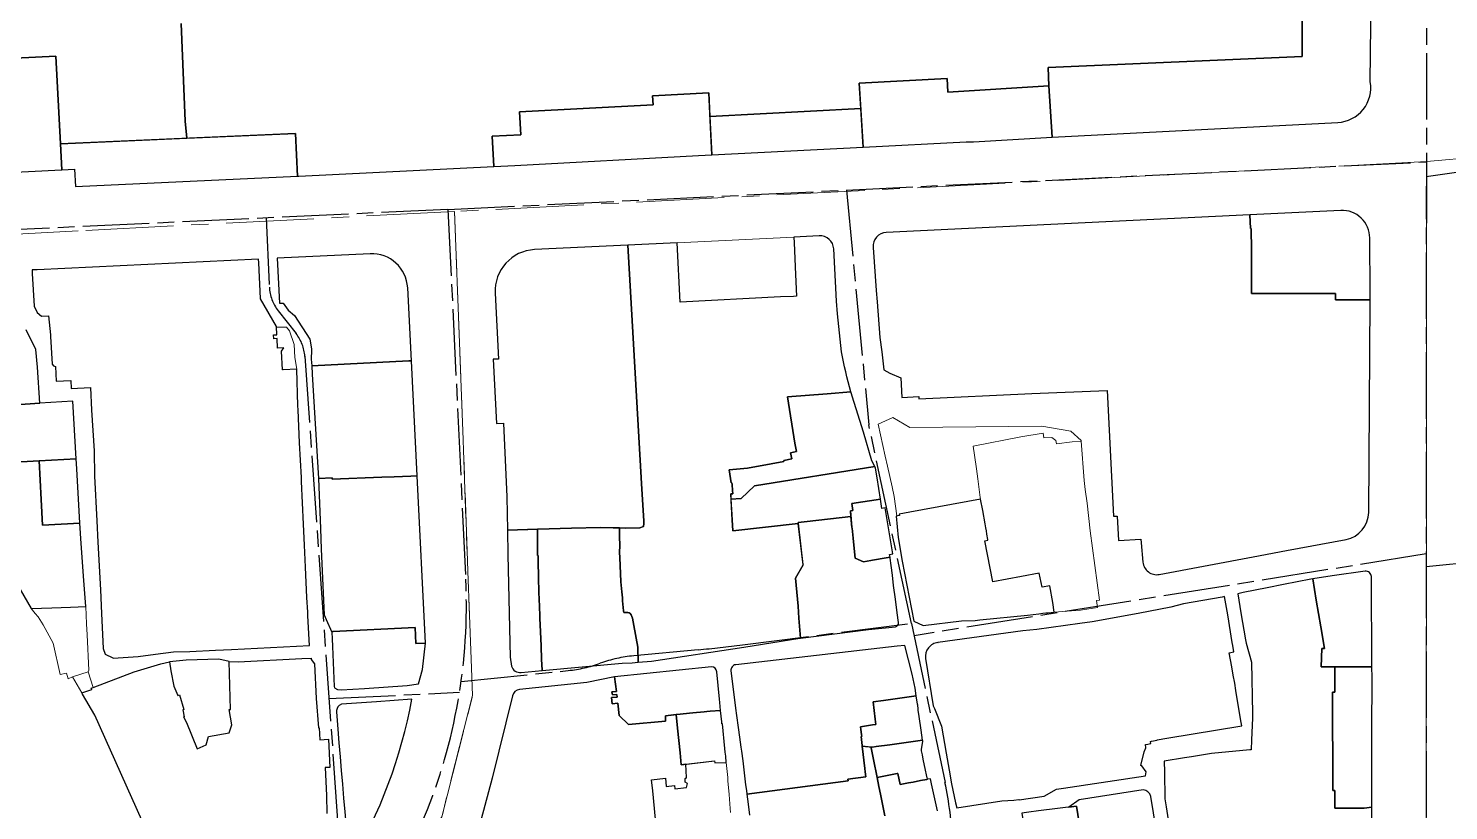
# Model space of a CAD drawing. Header units: millimetres. Extents: x 125232 to 134072, y 142885 to 152835.
# Drawn here: x 129083 to 129595, y 149539 to 149821 of the extents above; entities that cross this region are included whole.
import ezdxf

# ---------------------------------------------------------------- set-up
doc = ezdxf.new("R2010")
doc.units = ezdxf.units.MM
doc.linetypes.add('ACAD_ISO08W100', pattern=[36, 24, -3, 6, -3])
doc.linetypes.add('CENTER', pattern=[50.8, 31.75, -6.35, 6.35, -6.35])
for name, color, linetype in [('commerce', 10, 'Continuous'), ('commerce & office', 242, 'Continuous'), ('commerce and residence', 32, 'Continuous'), ('culture', 21, 'Continuous'), ('green & plaza', 80, 'Continuous'), ('military', 76, 'Continuous'), ('research & university', 30, 'Continuous'), ('residence', 2, 'Continuous'), ('residence-bad', 41, 'Continuous'), ('老城北中心线', 7, 'ACAD_ISO08W100')]:
    doc.layers.add(name, color=color, linetype=linetype)
for name, color, linetype, lineweight in [('government', 221, 'Continuous', 0), ('municipal utilities', 151, 'Continuous', 0), ('parking', 8, 'Continuous', 0), ('super block', 6, 'CENTER', 0)]:
    doc.layers.add(name, color=color, linetype=linetype, lineweight=lineweight)

msp = doc.modelspace()

# ---------------------------------------------------------------- linework, layer by layer
at = {"layer": 'commerce'}
for points in [[(129567.72, 149853.39), (129542.56, 149853.43), (129542.57, 149811.14), (129450.85, 149807.16), (129451.11, 149800.47), (129452.26, 149781.98), (129555.45, 149787.31, 0.450069), (129567.15, 149801.98)], [(129267.1, 149613.36), (129267.06, 149614.29), (129266.91, 149618.48), (129266.87, 149619.7), (129266.83, 149620.93), (129266.63, 149630.99), (129266.43, 149630.99), (129266.44, 149635.79), (129266.46, 149640.42), (129255.56, 149640.14), (129255.74, 149631.15), (129256.51, 149594.29), (129257, 149591, 0.344476), (129260.54, 149588.7), (129268.08, 149589.41), (129268.05, 149589.7), (129267.9, 149593.38), (129267.7, 149598.37), (129267.5, 149603.37), (129267.3, 149608.37)], [(129221.09, 149579.04), (129208.3, 149578.14), (129195.59, 149577.26), (129194.86, 149576.81), (129194.35, 149576.28), (129194.05, 149575.67), (129193.87, 149575.04), (129193.83, 149574.46), (129194.34, 149568.27), (129194.74, 149563.29), (129195.14, 149558.3), (129195.55, 149553.32), (129195.95, 149548.34), (129196.36, 149543.35), (129196.89, 149538.37), (129197.74, 149528.39), (129198.79, 149519.64, 0.087095)]]:
    msp.add_lwpolyline(points, format="xyb", close=True, dxfattribs=at)
msp.add_lwpolyline([(129155.1, 149592.64), (129151.35, 149593.57), (129139.56, 149593.19), (129133.56, 149592.54), (129133.97, 149589.25), (129135.11, 149583.73), (129136.55, 149580.44), (129137.14, 149580.69), (129138.69, 149575.29), (129138.33, 149575.23), (129138.87, 149572.72), (129138.62, 149572.66), (129139.63, 149570.7), (129143.58, 149561.18), (129146.8, 149562.53), (129147.61, 149565.59), (129155.12, 149566.93), (129156.06, 149569.8), (129155.08, 149575.33), (129155.6, 149575.35)], close=True, dxfattribs=at)
at = {"layer": 'commerce & office'}
for points in [[(129092.45, 149811.24), (129045.89, 149808.92), (129047.93, 149767.88), (129049.17, 149767.94), (129094.49, 149770.13), (129094.62, 149770.14), (129094.12, 149779.6)], [(129451.11, 149800.47), (129414.61, 149798.23), (129414.33, 149803.19), (129382.6, 149801.44), (129384, 149778.37), (129421.24, 149780.27), (129423.91, 149780.24), (129452.26, 149781.98)], [(129328.28, 149798.02), (129307.96, 149796.93), (129308.13, 149793.7), (129259.97, 149791.09), (129260.37, 149782.84), (129250, 149782.34), (129250.67, 149771.36), (129258.19, 149771.73), (129324.55, 149775.33), (129329.34, 149775.58)], [(129220.87, 149701.28), (129219.9, 149701.22), (129184.9, 149699.36), (129185.08, 149696.41), (129187.38, 149658.79), (129192.28, 149658.98), (129192.32, 149658.49), (129210.26, 149659.21), (129214.67, 149659.37), (129220.66, 149659.58), (129222.95, 149659.66)]]:
    msp.add_lwpolyline(points, close=True, dxfattribs=at)
for points in [[(129567.06, 149723.27), (129562.48, 149723.28), (129554.58, 149723.29), (129554.57, 149725.54), (129534.99, 149725.5), (129524.76, 149725.48), (129524.3, 149725.48), (129524.2, 149741.15), (129524.13, 149749.05), (129523.87, 149749.04), (129523.63, 149753.92), (129392.32, 149747.55, 0.420664), (129387.58, 149742.2), (129388.68, 149726.58), (129389.07, 149722.57), (129390.07, 149709.66), (129390.75, 149704.5), (129391.53, 149697.98), (129393.62, 149696.73), (129397.64, 149695.09), (129398.04, 149688.04), (129404.13, 149688.33), (129404.17, 149687.53), (129444.89, 149689.47), (129472.18, 149690.51), (129474.45, 149645.12), (129475.79, 149645.19), (129476.21, 149636.41), (129484.3, 149636.8), (129484.36, 149635.48), (129485.05, 149628.52, 0.439733), (129490.95, 149624.1), (129524.88, 149630.45), (129536.87, 149632.7), (129558.42, 149636.73, 0.359249), (129566.58, 149646.5)], [(129299.09, 149743.02), (129265.39, 149741.38, 0.414126), (129251.14, 149725.68), (129252.29, 149701.86), (129250.45, 149701.77), (129251.56, 149678.54), (129254.17, 149678.66), (129255.36, 149652.17), (129255.56, 149640.14), (129266.56, 149640.42), (129278.72, 149640.86), (129289.22, 149641.1), (129298.14, 149640.82), (129303.34, 149640.99), (129304.67, 149641.45), (129304.81, 149642.45), (129304.82, 149643.29), (129304.02, 149656.97)], [(129384.17, 149675.51), (129381.49, 149683.87, -0.01024), (129379.59, 149690.05), (129371.07, 149689.33), (129356.72, 149688.19), (129359.4, 149671.47), (129359.9, 149668.49), (129357.75, 149668.06), (129358.21, 149665.81), (129355.33, 149665.23), (129355.4, 149664.84), (129350.75, 149663.99), (129342.22, 149662.43), (129335.65, 149661.9), (129336.39, 149657.2), (129336.57, 149657.23), (129336.67, 149656.63), (129336.84, 149654.42), (129336.92, 149653.2), (129336.19, 149653.16), (129336.29, 149651.27), (129339.94, 149651.48), (129344.77, 149656.07), (129388.29, 149663.08), (129387.16, 149665.1)]]:
    msp.add_lwpolyline(points, format="xyb", close=True, dxfattribs=at)
msp.add_lwpolyline([(129309.42, 149531.84), (129308.04, 149545.92), (129307.62, 149550), (129312.64, 149550.5), (129312.94, 149547.58), (129315.93, 149547.88), (129316.04, 149546.74), (129320.27, 149547.17), (129320.61, 149548.59), (129319.78, 149549.08), (129319.7, 149550.43), (129320.25, 149550.83), (129320.01, 149555.55), (129318.31, 149555.34), (129317.89, 149559.67), (129317.02, 149568.56), (129316.53, 149573.55), (129312.59, 149573.09), (129312.67, 149571.13), (129299.27, 149569.88), (129295.95, 149573.22), (129295.42, 149577.62), (129293.38, 149577.43), (129293.17, 149579.63), (129295.16, 149579.82), (129295.04, 149580.81), (129293.45, 149580.62), (129293.32, 149581.71), (129294.91, 149581.9), (129294.28, 149587.15), (129284.26, 149585.14), (129259.94, 149582.54, 0.315269), (129257.35, 149580.28), (129250, 149550.61), (129244.8, 149530.78)], format="xyb", dxfattribs=at)
at = {"layer": 'commerce and residence'}
msp.add_lwpolyline([(129219.55, 149727.55, 0.413665), (129205.95, 149739.88), (129172.38, 149738.27), (129173.24, 149722), (129174.53, 149722.07), (129176.42, 149719.55), (129178.64, 149717.55), (129184.22, 149709.05), (129184.82, 149705.56), (129184.83, 149705.03), (129184.74, 149701.82), (129184.9, 149699.36), (129219.9, 149701.22), (129220.87, 149701.28)], format="xyb", close=True, dxfattribs=at)
msp.add_lwpolyline([(129100.02, 149662.29), (129099.8, 149665.8), (129086.49, 149665.08), (129087.24, 149651.13), (129087.69, 149641.94), (129101.15, 149642.57)], close=True, dxfattribs=at)
at = {"layer": 'culture'}
msp.add_lwpolyline([(129566.96, 149745.58, 0.426923), (129556.48, 149755.52), (129523.63, 149753.92), (129523.87, 149749.04), (129524.13, 149749.05), (129524.2, 149741.15), (129524.3, 149725.48), (129524.76, 149725.48), (129534.99, 149725.5), (129554.57, 149725.54), (129554.58, 149723.29), (129562.48, 149723.28), (129567.06, 149723.27), (129567.07, 149725.61)], format="xyb", close=True, dxfattribs=at)
msp.add_lwpolyline([(129222.95, 149659.66), (129220.66, 149659.58), (129214.67, 149659.37), (129210.26, 149659.21), (129192.32, 149658.49), (129192.28, 149658.98), (129187.38, 149658.79), (129188.08, 149640.66), (129188.35, 149633.22), (129189.36, 149609.55), (129190.07, 149607.78), (129192.18, 149603.24), (129192.49, 149603.51), (129222.2, 149604.9), (129222.48, 149599.11), (129225.96, 149599.27)], close=True, dxfattribs=at)
at = {"layer": 'government'}
for points in [[(129359.05, 149743.78), (129358.95, 149745.92), (129316.9, 149743.88), (129317.94, 149722.36), (129354.19, 149724.35), (129358.87, 149724.49), (129359.96, 149724.54), (129359.58, 149732.37)], [(129466.04, 149639.89), (129464.87, 149649.82), (129464.21, 149654.77), (129463.77, 149657.99), (129462.76, 149672.27), (129459.47, 149671.94), (129453.81, 149671.26), (129453.56, 149672.5), (129452.21, 149673.51), (129449.29, 149673.38), (129449.02, 149675.07), (129448.99, 149675.07), (129441, 149673.8), (129423.8, 149670.46), (129424.25, 149667.21), (129424.92, 149662.26), (129425.4, 149658.6), (129426.3, 149651.91), (129426.43, 149651.28), (129427.25, 149647.14), (129428.1, 149642.35), (129428.35, 149640.93), (129428.53, 149639.84), (129428.71, 149638.7), (129429.04, 149636.71), (129429.08, 149636.46), (129427.95, 149636.24), (129430.86, 149621.4), (129441.21, 149623.31), (129447.62, 149624.61), (129448.67, 149619.49), (129451.41, 149620.04), (129452.47, 149613.96), (129452.96, 149610.44), (129460.82, 149611.06), (129462.5, 149611.19), (129468.63, 149612.13), (129468.3, 149614.67), (129469.42, 149614.87)], [(129103.8, 149602.32), (129103.62, 149606.24), (129103.33, 149612.55), (129097.76, 149612.3), (129091.1, 149611.99), (129083.59, 149611.78), (129083.66, 149611.64), (129085.05, 149610), (129086.05, 149608.81), (129087.94, 149605.95), (129091.58, 149599.35), (129094.04, 149587.94), (129096.4, 149588.51), (129096.92, 149586.39), (129098.5, 149587.11), (129104.15, 149588.99), (129104.44, 149589.5)], [(129104.15, 149588.99), (129098.5, 149587.11), (129100.17, 149584.26), (129101.86, 149581.41), (129105.43, 149582.58), (129105.29, 149583.03), (129106.01, 149583.27)]]:
    msp.add_lwpolyline(points, close=True, dxfattribs=at)
msp.add_lwpolyline([(129336.14, 149538.21), (129336.02, 149539.63), (129335.61, 149544.61), (129335.21, 149549.59), (129335.11, 149550.77), (129334.49, 149556.26), (129330.41, 149556.1), (129330.38, 149556.83), (129320.01, 149555.55), (129320.25, 149550.83), (129319.7, 149550.43), (129319.78, 149549.08), (129320.61, 149548.59), (129320.27, 149547.17), (129316.04, 149546.74), (129315.93, 149547.88), (129312.94, 149547.58), (129312.64, 149550.5), (129307.62, 149550), (129308.04, 149545.92), (129309.42, 149531.84)], dxfattribs=at)
at = {"layer": 'green & plaza'}
msp.add_lwpolyline([(129098.61, 149686.61), (129086.68, 149685.9), (129074.49, 149685.12), (129075.53, 149664.55), (129086.49, 149665.08), (129099.8, 149665.8)], close=True, dxfattribs=at)
at = {"layer": 'military'}
for points in [[(129137.7, 149823.06), (129139.19, 149787.74), (129139.78, 149781.59), (129179.02, 149783.31), (129179.76, 149767.85), (129180.24, 149767.88), (129250.67, 149771.36), (129250, 149782.34), (129260.37, 149782.84), (129259.97, 149791.09), (129308.13, 149793.7), (129307.96, 149796.93), (129328.28, 149798.02), (129328.69, 149789.42), (129383.15, 149792.37), (129382.6, 149801.44), (129414.33, 149803.19), (129414.61, 149798.23), (129451.11, 149800.47), (129450.85, 149807.16), (129542.57, 149811.14), (129542.56, 149853.43)], [(129023.83, 149827.49), (129024.54, 149813.41), (129045.61, 149814.47), (129045.89, 149808.92), (129092.45, 149811.24), (129094.12, 149779.6), (129139.78, 149781.59), (129139.19, 149787.74), (129137.7, 149823.06)]]:
    msp.add_lwpolyline(points, dxfattribs=at)
at = {"layer": 'municipal utilities'}
for points in [[(129178.83, 149702.48), (129178.57, 149707.11), (129176.85, 149712.01), (129175.83, 149713.43), (129172.19, 149713.39), (129172.31, 149710.65), (129171.11, 149710.59), (129171.18, 149709.2), (129172.38, 149709.25), (129172.54, 149705.8), (129174.8, 149705.91), (129174.03, 149704.76), (129174.37, 149697.93), (129174.62, 149697.94), (129179.46, 149698.19)], [(129423.8, 149670.46), (129441, 149673.8), (129449.02, 149675.07), (129449.29, 149673.38), (129452.21, 149673.51), (129453.56, 149672.5), (129453.81, 149671.26), (129459.47, 149671.94), (129462.76, 149672.27), (129462.74, 149672.52), (129458.96, 149675.79), (129448.58, 149677.58), (129400.82, 149677.21), (129394.68, 149680.77), (129389.42, 149678.31), (129391.96, 149666.86), (129392.79, 149663.16), (129394.47, 149655.79), (129395.19, 149652.21), (129396.21, 149645.22), (129397.13, 149645.37), (129397.05, 149645.84), (129400.87, 149646.63), (129426.43, 149651.28), (129426.3, 149651.91), (129425.4, 149658.6), (129424.92, 149662.26), (129424.25, 149667.21)]]:
    msp.add_lwpolyline(points, close=True, dxfattribs=at)
at = {"layer": 'parking'}
msp.add_lwpolyline([(129138.98, 149500.97), (129106.62, 149573.26), (129102.14, 149580.93), (129100.17, 149584.26), (129098.5, 149587.11), (129096.92, 149586.39), (129096.4, 149588.51), (129094.04, 149587.94), (129091.58, 149599.35), (129087.94, 149605.95), (129086.05, 149608.81), (129085.05, 149610), (129083.55, 149611.78), (129083.59, 149611.78), (129079.58, 149618.72)], dxfattribs=at)
at = {"layer": 'research & university'}
msp.add_lwpolyline([(129427.95, 149636.24), (129429.08, 149636.46), (129429.04, 149636.71), (129428.71, 149638.7), (129428.53, 149639.84), (129428.35, 149640.93), (129428.1, 149642.35), (129427.25, 149647.14), (129426.43, 149651.28), (129400.87, 149646.63), (129397.05, 149645.84), (129397.13, 149645.37), (129395.9, 149645.17), (129396.68, 149637.48), (129398.16, 149628.86), (129402.34, 149607.27), (129405.65, 149605.69), (129419.57, 149607.38), (129424.5, 149607.47), (129426.12, 149607.74), (129443.32, 149609.43), (129447.4, 149609.87), (129448.95, 149610.08), (129449.96, 149610.22), (129450.85, 149610.28), (129452.96, 149610.44), (129452.47, 149613.96), (129451.41, 149620.04), (129448.67, 149619.49), (129447.62, 149624.61), (129441.21, 149623.31), (129430.86, 149621.4)], close=True, dxfattribs=at)
at = {"layer": 'residence'}
for points in [[(129383.15, 149792.37), (129328.69, 149789.42), (129329.34, 149775.58), (129384, 149778.37)], [(129179.02, 149783.31), (129094.12, 149779.6), (129094.62, 149770.14), (129099.27, 149770.37), (129099.59, 149764.13), (129179.76, 149767.85)], [(129180.5, 149671.58), (129179.94, 149683.53), (129179.87, 149684.93), (129179.46, 149698.19), (129174.62, 149697.94), (129174.37, 149697.93), (129174.03, 149704.76), (129174.8, 149705.91), (129172.54, 149705.8), (129172.38, 149709.25), (129171.18, 149709.2), (129171.11, 149710.59), (129172.31, 149710.65), (129172.17, 149713.61), (129166.4, 149723.59), (129166.31, 149723.75), (129166.39, 149723.75), (129165.75, 149736.65), (129165.68, 149737.95), (129085.75, 149734.1), (129083.97, 149734.06), (129084, 149732.81), (129084.63, 149720.93), (129085.74, 149718.64), (129087.3, 149717.38), (129089.87, 149717.46), (129090.61, 149710.66), (129090.62, 149709.95), (129091.17, 149700.02), (129091.7, 149699.4), (129092.36, 149699.17), (129092.6, 149693.87), (129097.87, 149694.12), (129098, 149691.22), (129104.98, 149691.55), (129105.36, 149683.46), (129106.34, 149668.69), (129106.49, 149659.58), (129107.26, 149643.4), (129107.71, 149635.78), (129108.62, 149618.49), (129108.92, 149609.95), (129109.56, 149597.31), (129110.35, 149595.28), (129113.06, 149593.99), (129113.15, 149593.84), (129122.22, 149594.44), (129128.49, 149595.32), (129135.03, 149596.11), (129140.93, 149596.28), (129150.2, 149596.75), (129155.93, 149596.98), (129184.06, 149598.41), (129183.49, 149609.1), (129183.44, 149610.5), (129183.17, 149615.73), (129182.65, 149626.68), (129182.24, 149634.72), (129181.89, 149642.24), (129181.22, 149657.71), (129181.15, 149659.11)], [(129379.94, 149649.75), (129390.27, 149651.33), (129389.11, 149658.97), (129388.51, 149662.42), (129388.29, 149663.08), (129344.77, 149656.07), (129339.94, 149651.48), (129336.29, 149651.27), (129336.71, 149643.76), (129336.93, 149639.8), (129360.54, 149642.51), (129360.5, 149642.83), (129363.78, 149643.2), (129379.62, 149645.03), (129379.43, 149647.1), (129380.33, 149647.19)], [(129394.57, 149623.8), (129394.15, 149627.33), (129393.78, 149629.96), (129393.72, 149630.37), (129392.32, 149630.13), (129387.4, 149629.28), (129386.79, 149629.18), (129384.11, 149628.71), (129381.19, 149629.99), (129380.95, 149632.23), (129380.4, 149637.2), (129380, 149640.8), (129379.98, 149641.05), (129379.62, 149645.03), (129363.78, 149643.2), (129360.5, 149642.83), (129360.53, 149642.59), (129362.29, 149627.74), (129362.3, 149627.6), (129359.53, 149622.81), (129360.5, 149612.7), (129360.84, 149608.27), (129361.38, 149601.11), (129385.89, 149604.2), (129395.73, 149605.14), (129396.15, 149605.37), (129396.48, 149605.77), (129396.73, 149606.2), (129396.78, 149606.75), (129396.32, 149610.2), (129395.67, 149615.16), (129395.02, 149620.12)], [(129297.48, 149610.96), (129297.11, 149614.59), (129297.1, 149615.64), (129296.86, 149617.8), (129296.48, 149621.47), (129296.19, 149630.27), (129296.06, 149632.02), (129296.14, 149634.57), (129296.01, 149637.84), (129296.04, 149640.89), (129289.22, 149641.1), (129278.72, 149640.86), (129266.56, 149640.42), (129266.46, 149640.42), (129266.44, 149635.79), (129266.43, 149630.99), (129266.63, 149630.99), (129266.83, 149620.93), (129266.87, 149619.7), (129266.91, 149618.48), (129267.06, 149614.29), (129267.1, 149613.36), (129267.3, 149608.37), (129267.5, 149603.37), (129267.7, 149598.37), (129267.9, 149593.38), (129268.05, 149589.7), (129268.08, 149589.41), (129297.01, 149592.11), (129300.6, 149592.18), (129302.74, 149592.38), (129302.63, 149597.84), (129301.18, 149605.69), (129300.74, 149608.34), (129300.2, 149609.48), (129299.84, 149610.04), (129299.47, 149610.24), (129299.1, 149610.36), (129297.91, 149610.39), (129297.55, 149610.37)], [(129225.96, 149599.27), (129222.48, 149599.11), (129222.2, 149604.9), (129192.49, 149603.51), (129192.18, 149603.24), (129192.3, 149600.85), (129192.43, 149598.07), (129192.95, 149583.64), (129193.15, 149583.18), (129194.24, 149582.58), (129195.55, 149582.39), (129203.99, 149582.88), (129219.39, 149584.01), (129223.43, 149584.61), (129224.84, 149589.73)], [(129567.78, 149586.86), (129567.74, 149590.69), (129554.3, 149590.74), (129554.31, 149581.59), (129553.56, 149581.59), (129553.57, 149546.1), (129554.36, 149546.11), (129554.37, 149539.75), (129564.92, 149539.71), (129567.67, 149540.04), (129567.71, 149567.28)], [(129333.21, 149570.18), (129333.01, 149570.16), (129332.93, 149570.92), (129332.53, 149574.93), (129328.72, 149574.73), (129327.61, 149574.63), (129326.64, 149574.54), (129322.5, 149574.17), (129316.78, 149573.58), (129316.53, 149573.55), (129317.02, 149568.56), (129317.89, 149559.67), (129318.31, 149555.34), (129330.38, 149556.83), (129330.41, 149556.1), (129334.49, 149556.26), (129334.4, 149558.54), (129334.24, 149559.92), (129334.1, 149561.29)], [(129405.73, 149557.46), (129405.43, 149558.96), (129405.12, 149560.45), (129405.05, 149560.84), (129405.53, 149563.89), (129405.49, 149564.28), (129398.66, 149563.3), (129393.71, 149562.6), (129388.75, 149561.94), (129387.37, 149561.76), (129386.95, 149561.8), (129386.93, 149561.5), (129387.7, 149557.23), (129389.03, 149550.8), (129396.35, 149552.23), (129396.6, 149552.27), (129397.42, 149548.24), (129400.43, 149548.86), (129402.02, 149549.16), (129404.74, 149549.68), (129406.98, 149550.11), (129407.23, 149550.16), (129406.89, 149551.78), (129406.56, 149553.4)], [(129464.26, 149520.76), (129463.88, 149523.07), (129461.01, 149540.42), (129447.34, 149538.77), (129443.87, 149538.26), (129441.36, 149537.97), (129446.27, 149507.39), (129426.61, 149504.29), (129427.29, 149500.47), (129466.25, 149506.77)]]:
    msp.add_lwpolyline(points, close=True, dxfattribs=at)
for points in [[(129376.18, 149704.48), (129374.8, 149718.19), (129374.35, 149722.77), (129373.38, 149741.63, 0.413447), (129368.14, 149746.37), (129358.95, 149745.92), (129359.05, 149743.78), (129359.58, 149732.37), (129359.96, 149724.54), (129358.87, 149724.49), (129354.19, 149724.35), (129317.94, 149722.36), (129316.9, 149743.88), (129299.09, 149743.02), (129304.02, 149656.97), (129304.82, 149643.29), (129304.81, 149642.45), (129304.67, 149641.45), (129303.34, 149640.99), (129298.14, 149640.82), (129296.04, 149640.89), (129296.01, 149637.84), (129296.14, 149634.57), (129296.06, 149632.02), (129296.19, 149630.27), (129296.48, 149621.47), (129296.86, 149617.8), (129297.1, 149615.64), (129297.11, 149614.59), (129297.48, 149610.96), (129297.55, 149610.37), (129297.91, 149610.39), (129299.1, 149610.36), (129299.47, 149610.24), (129299.84, 149610.04), (129300.2, 149609.48), (129300.74, 149608.34), (129301.18, 149605.69), (129302.63, 149597.84), (129302.74, 149592.38), (129307.55, 149592.82), (129340.94, 149597.79), (129361.11, 149601.08), (129361.38, 149601.11), (129360.84, 149608.27), (129360.5, 149612.7), (129359.53, 149622.81), (129362.3, 149627.6), (129360.54, 149642.51), (129336.93, 149639.8), (129336.71, 149643.76), (129336.19, 149653.16), (129336.92, 149653.2), (129336.84, 149654.42), (129336.67, 149656.63), (129336.57, 149657.23), (129336.39, 149657.2), (129335.65, 149661.9), (129342.22, 149662.43), (129350.75, 149663.99), (129355.4, 149664.84), (129355.33, 149665.23), (129358.21, 149665.81), (129357.75, 149668.06), (129359.9, 149668.49), (129359.4, 149671.47), (129356.72, 149688.19), (129371.07, 149689.33), (129379.59, 149690.05, -0.023482)], [(129567.59, 149616.6), (129567.56, 149623.3, 0.455502), (129565.27, 149625.27), (129553.4, 149623.55), (129546.41, 149622.5), (129547.64, 149614.8), (129549.28, 149605.19), (129550.65, 149597.41), (129549.62, 149597.34), (129549.4, 149590.79), (129554.34, 149590.74), (129567.74, 149590.69), (129567.66, 149597.35)], [(129520.71, 149569.48), (129520.42, 149571.25), (129518.62, 149582.18), (129518.19, 149584.82), (129517.65, 149587.76), (129517.1, 149590.69), (129516.16, 149595.8), (129517.83, 149596.13), (129517.46, 149598.41), (129517.27, 149599.58), (129515.65, 149609.52), (129514.55, 149616.08), (129513.66, 149615.88), (129499.64, 149613.47), (129495.11, 149612.24), (129483.37, 149609.96), (129466.77, 149607.05), (129462.27, 149606.4), (129446.7, 149604.18), (129441.71, 149603.7), (129411.04, 149599.51), (129411.07, 149599.52, 0.433658), (129406.59, 149593.75), (129409.32, 149576.62), (129409.84, 149575.72), (129412.33, 149569.32), (129413.95, 149559.62), (129415.06, 149553.41), (129415.97, 149548.54), (129417.42, 149541.6), (129417.89, 149539.81), (129434.1, 149542.35), (129438.45, 149542.61), (129440.27, 149542.9), (129440.31, 149542.67), (129449.39, 149544.09), (129453.85, 149546.57), (129456.42, 149546.92), (129486.01, 149551.35), (129486.2, 149552.89), (129484.6, 149555), (129484.32, 149555.08), (129485.51, 149560.05), (129486.12, 149561.52), (129485.94, 149562.65), (129486.19, 149562.69), (129487.91, 149563.02), (129487.79, 149563.79), (129488.16, 149563.85), (129490.21, 149564.23), (129490.19, 149564.35), (129493.7, 149564.94)], [(129383.72, 149562.06), (129383.69, 149562.32), (129383.28, 149565.61), (129383.52, 149565.64), (129383.45, 149566.29), (129383.16, 149568.09), (129383, 149569.1), (129387.45, 149569.8), (129388.62, 149569.98), (129388.32, 149571.86), (129387.69, 149578.09), (129391.38, 149578.58), (129403.2, 149580.27), (129402.82, 149583.08), (129401.77, 149588.1), (129399.09, 149598.41), (129396.25, 149598.15), (129386.91, 149597.09), (129338, 149591.5, 0.418058), (129336.25, 149589.26), (129338.06, 149575.02), (129338.2, 149574.02), (129338.98, 149568.06), (129339.56, 149563.54), (129339.84, 149561.75), (129340.06, 149560.34), (129340.51, 149556.75), (129341.59, 149548.17), (129341.85, 149546.07), (129342.02, 149544.75), (129378.59, 149549.53), (129378.51, 149550.22), (129385.02, 149550.98), (129384.8, 149552.79), (129384.65, 149554.08)], [(129331.19, 149588.97, 0.381902), (129329.24, 149590.79), (129294.28, 149587.15), (129294.91, 149581.9), (129293.32, 149581.71), (129293.45, 149580.62), (129295.04, 149580.81), (129295.16, 149579.82), (129293.17, 149579.63), (129293.38, 149577.43), (129295.42, 149577.62), (129295.95, 149573.22), (129299.27, 149569.88), (129312.67, 149571.13), (129312.59, 149573.09), (129316.78, 149573.58), (129322.5, 149574.17), (129326.64, 149574.54), (129327.61, 149574.63), (129328.72, 149574.73), (129332.53, 149574.93), (129332.32, 149577.89), (129332.1, 149579.1)], [(129487.93, 149543.97, 0.297359), (129485.09, 149546.37), (129461.99, 149542.7), (129458.33, 149540.1), (129461.01, 149540.42), (129463.88, 149523.07), (129464.25, 149520.8), (129474.06, 149522.29), (129473.62, 149524.75), (129490.55, 149527.49), (129490.51, 149527.75), (129489.81, 149532.12)]]:
    msp.add_lwpolyline(points, format="xyb", close=True, dxfattribs=at)
for points in [[(129074.49, 149685.12), (129086.68, 149685.9), (129085.83, 149698.9), (129085.29, 149705.37), (129081.82, 149712.39)], [(129079.58, 149618.72), (129083.59, 149611.78), (129091.1, 149611.99), (129097.76, 149612.3), (129103.33, 149612.55), (129102.56, 149621.96), (129101.63, 149635.23), (129101.15, 149642.57), (129087.69, 149641.94), (129087.24, 149651.13), (129086.49, 149665.08), (129075.53, 149664.55)], [(129567.61, 149507.97), (129567.67, 149540.04), (129564.92, 149539.71), (129554.37, 149539.75), (129554.36, 149546.11), (129553.57, 149546.1), (129553.56, 149581.59), (129554.31, 149581.59), (129554.3, 149590.74), (129549.4, 149590.79), (129549.62, 149597.34), (129550.65, 149597.41), (129549.28, 149605.19), (129547.64, 149614.8), (129546.41, 149622.5), (129545.65, 149622.39), (129535.81, 149620.5), (129529.88, 149619.28), (129521.22, 149617.55), (129519.37, 149617.14), (129520.43, 149610.27), (129522.07, 149600.51), (129522.28, 149599.27), (129524.2, 149592.47), (129524.61, 149573.88), (129524.62, 149572.23), (129524.23, 149564.41), (129524.19, 149560.79), (129523.67, 149560.8), (129509.81, 149559.48), (129507.69, 149559.07), (129502.57, 149558.26), (129500, 149557.87), (129492.76, 149556.66), (129492.8, 149552.71), (129492.94, 149543.06), (129493.45, 149540.23), (129494.72, 149531.61)], [(129138.98, 149500.97), (129106.62, 149573.26), (129102.14, 149580.93), (129101.86, 149581.41), (129105.43, 149582.58), (129105.29, 149583.03), (129106.01, 149583.27), (129120.77, 149588.91), (129130.36, 149591.81), (129133.56, 149592.54), (129133.97, 149589.25), (129135.11, 149583.73), (129136.55, 149580.44), (129137.14, 149580.69), (129138.69, 149575.29), (129138.33, 149575.23), (129138.87, 149572.72), (129138.62, 149572.66), (129139.63, 149570.7), (129143.58, 149561.18), (129146.8, 149562.53), (129147.61, 149565.59), (129155.12, 149566.93), (129156.06, 149569.8), (129155.08, 149575.33), (129155.6, 149575.35), (129155.1, 149592.64), (129155.08, 149592.64), (129158.32, 149592.57), (129181.37, 149593.8), (129184.64, 149593.91), (129184.65, 149593.36), (129185.88, 149591.87), (129186.51, 149579.33), (129187.33, 149568.75), (129187.6, 149568.76), (129187.8, 149564.44), (129190.91, 149564.6), (129191.49, 149554.42), (129189.75, 149554.39), (129190.25, 149544.32), (129190.29, 149537.75)], [(129391.9, 149536.97), (129391.3, 149539.92), (129390.28, 149544.82), (129389.7, 149547.59), (129389.03, 149550.8), (129387.7, 149557.23), (129386.93, 149561.5), (129386.95, 149561.8), (129383.72, 149562.06), (129384.65, 149554.08), (129384.8, 149552.79), (129385.02, 149550.98), (129378.51, 149550.22), (129378.59, 149549.53), (129342.02, 149544.75), (129342.47, 149541.11), (129342.93, 149537.14)], [(129410.81, 149538.75), (129408.68, 149548.52), (129408.28, 149550.36), (129407.23, 149550.16), (129407.23, 149550.16), (129406.98, 149550.11), (129404.74, 149549.68), (129402.02, 149549.16), (129400.43, 149548.86), (129397.42, 149548.24), (129396.6, 149552.27), (129396.35, 149552.23), (129389.03, 149550.8), (129389.7, 149547.59), (129390.28, 149544.82), (129391.3, 149539.92), (129391.9, 149536.97)]]:
    msp.add_lwpolyline(points, dxfattribs=at)
at = {"layer": 'residence-bad'}
for points in [[(129392, 149648.1), (129390.82, 149647.91), (129390.27, 149651.33), (129379.94, 149649.75), (129380.33, 149647.19), (129379.43, 149647.1), (129379.98, 149641.05), (129380, 149640.8), (129380.4, 149637.2), (129380.95, 149632.23), (129381.19, 149629.99), (129384.11, 149628.71), (129386.79, 149629.18), (129387.4, 149629.28), (129392.32, 149630.13), (129393.72, 149630.37), (129393.58, 149631.35), (129394.76, 149631.54)], [(129404.98, 149567.84), (129404.27, 149572.79), (129403.93, 149575.15), (129403.89, 149575.53), (129403.72, 149576.87), (129403.68, 149577.26), (129403.2, 149580.27), (129391.38, 149578.58), (129387.69, 149578.09), (129388.32, 149571.86), (129388.62, 149569.98), (129387.45, 149569.8), (129383, 149569.1), (129383.16, 149568.09), (129383.45, 149566.29), (129383.52, 149565.64), (129383.28, 149565.61), (129383.69, 149562.32), (129383.72, 149562.06), (129387.37, 149561.76), (129388.75, 149561.94), (129393.71, 149562.6), (129398.66, 149563.3), (129405.49, 149564.28)]]:
    msp.add_lwpolyline(points, close=True, dxfattribs=at)
at = {"layer": 'super block'}
msp.add_lwpolyline([(129719.21, 149784.99), (129587.51, 149773.17), (129586.77, 148754.59), (129833.66, 148735.57)], dxfattribs=at)
for points in [[(129587.51, 149773.17), (129236.44, 149755.15), (129242.5, 149593.53), (129242.99, 149580.45), (129231.87, 149536.62), (129186.18, 149473.04), (129075.72, 149366.64), (128960.6, 149255.75), (129275.15, 148935.03), (129586.68, 148617.38)], [(129242.99, 149580.45), (129242.5, 149593.53), (129236.44, 149755.15), (129100.54, 149748.18), (128948.58, 149739.8), (128862.05, 149739.24), (128851.21, 149739.17), (128817.56, 149738.95), (128705.94, 149723.03), (128560.92, 149708.69), (128538.2, 149686.45), (128960.6, 149255.75), (129075.72, 149366.64), (129186.18, 149473.04), (129231.87, 149536.62)]]:
    msp.add_lwpolyline(points, close=True, dxfattribs=at)
at = {"layer": '老城北中心线', "linetype": 'ACAD_ISO08W100', "lineweight": 25}
for p, q in [((129587.65, 151108.33), (129587.15, 148572.79)), ((129587.38, 149767.81), (129734.93, 149788.91)), ((129234.1, 149755.88), (129587.39, 149773.04)), ((129378.03, 149762.88), (129386.06, 149678.16)), ((129234.1, 149755.88), (128959.19, 149742.97)), ((129234.1, 149755.88), (129240.5, 149622.44)), ((129168.41, 149752.8), (129169.59, 149727.87)), ((129172.77, 149719.33), (129179.26, 149711.05)), ((129182.42, 149702.85), (129197.52, 149488.68)), ((129401.45, 149606.45), (129386.06, 149678.16)), ((129587.36, 149626.93), (129696.57, 149637.9)), ((129587.36, 149626.93), (129696.57, 149637.9)), ((129587.36, 149626.93), (129696.57, 149637.9)), ((129587.36, 149631.51), (129402.39, 149601.96)), ((129340.46, 149598.69), (129401.45, 149606.45)), ((129401.45, 149606.45), (129413.58, 149548.97)), ((129324.38, 149596.91), (129301.15, 149594.71)), ((129238.84, 149585.4), (129277.53, 149589.42)), ((129191.13, 149579.28), (129238.27, 149581.56))]:
    msp.add_line(p, q, dxfattribs=at)
for centre, radius, start, end in [((129184.57, 149728.59), 15, 182.7207, 218.0925), ((129167.46, 149701.79), 15, 4.0323, 38.0925), ((129040.73, 149612.86), 200, 312.4931, 2.7475), ((129277.35, 150094.69), 500, 275.3973, 277.2517), ((129272.35, 149639.15), 50, 275.9391, 289.574), ((129305.86, 149544.93), 50, 95.3973, 109.574), ((129281.48, 149521.1), 135, 2.7281, 11.9149)]:
    msp.add_arc(centre, radius, start, end, dxfattribs=at)

doc.saveas('drawing.dxf')
